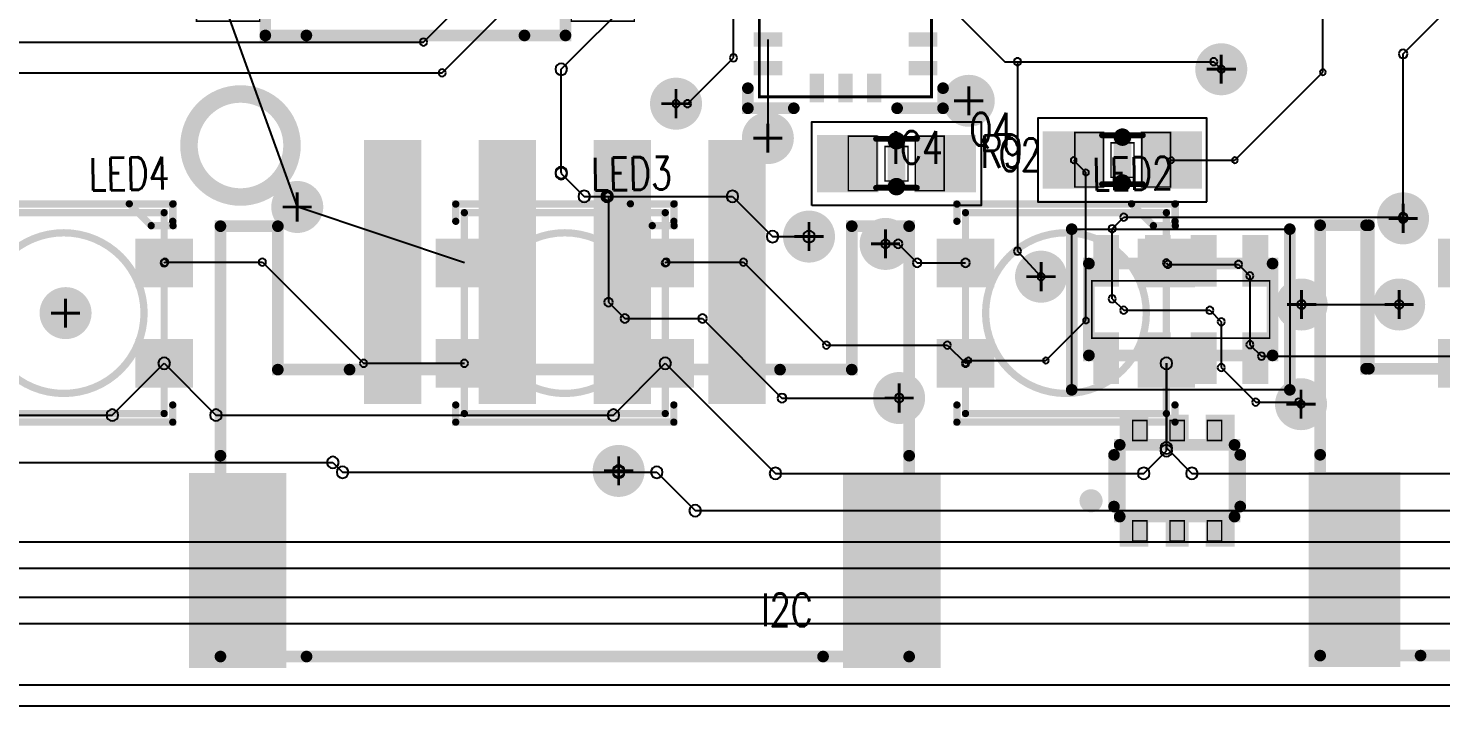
# Model space of a CAD drawing. Extents: x 0 to 113, y -1 to 56.
# Drawn here: x 33.51 to 58.12, y -0.68 to 11.31 of the extents above; entities that cross this region are included whole.
import ezdxf
from ezdxf.enums import TextEntityAlignment as Align

# ---------------------------------------------------------------- set-up
doc = ezdxf.new("R2010")
doc.units = 0
doc.header["$MEASUREMENT"] = 0
for name, pattern in [('KEEPOUT_10000000$0', [2, 1, 1]), ('POUR_01_-1_0_000000', [2, 1, 1]), ('SIG_0', [2, 1, 1]), ('SIG_11', [2, 1, 1]), ('SIG_34', [2, 1, 1]), ('SIG_38', [2, 1, 1]), ('SIG_40', [2, 1, 1]), ('SIG_41', [2, 1, 1]), ('SIG_50', [2, 1, 1]), ('SIG_51', [2, 1, 1]), ('SIG_52', [2, 1, 1]), ('SIG_62', [2, 1, 1]), ('SIG_64', [2, 1, 1]), ('SIG_65', [2, 1, 1]), ('SIG_66', [2, 1, 1]), ('SIG_67', [2, 1, 1]), ('SIG_78', [2, 1, 1]), ('SIG_81', [2, 1, 1]), ('SIG_82', [2, 1, 1])]:
    doc.linetypes.add(name, pattern=pattern)
doc.layers.get('0').update_dxf_attribs({"linetype": 'CONTINUOUS'})
for name, color, linetype in [('BOARD_OUTLINE_00', 254, 'CONTINUOUS'), ('DRIL_PLTE_THRU_01', 176, 'CONTINUOUS'), ('DRIL_PLTE_THRU_02', 255, 'CONTINUOUS'), ('DRIL_SYMBOL', 254, 'CONTINUOUS'), ('KEEPOUT_01', 130, 'CONTINUOUS'), ('LINK_00', 254, 'CONTINUOUS'), ('PADS_BOT', 253, 'CONTINUOUS'), ('PADS_INNER', 254, 'CONTINUOUS'), ('PADS_TOP', 254, 'CONTINUOUS'), ('PART_BOT_2DLINE_15', 253, 'CONTINUOUS'), ('PART_BOT_COPPER_07', 253, 'CONTINUOUS'), ('PART_BOT_COPPER_15', 253, 'CONTINUOUS'), ('PART_BOT_COPPER_26', 254, 'CONTINUOUS'), ('PART_NAME_01', 254, 'CONTINUOUS'), ('PART_NAME_02', 253, 'CONTINUOUS'), ('PART_TOP_2DLINE_26', 254, 'CONTINUOUS'), ('PART_TOP_COPPER_07', 253, 'CONTINUOUS'), ('PART_TOP_COPPER_15', 253, 'CONTINUOUS'), ('PART_TOP_COPPER_26', 254, 'CONTINUOUS'), ('POUR_HEADER_02', 34, 'CONTINUOUS'), ('TRACE_02', 34, 'CONTINUOUS')]:
    doc.layers.add(name, color=color, linetype=linetype)
doc.styles.add('W0$0206446667', font='simplex', dxfattribs={"width": 0.75})

# ---------------------------------------------------------------- blocks, each defined once
blk = doc.blocks.new('DRIL_SYMBOL_0$5')
at = {"layer": 'DRIL_SYMBOL', "const_width": 0.0508}
for points in [[(0, -0.254), (0, 0.254)], [(-0.254, 0), (0.254, 0)]]:
    blk.add_lwpolyline(points, dxfattribs=at)
blk = doc.blocks.new('DRIL_HOLE_0$5')
at = {"const_width": 0.25}
blk.add_lwpolyline([(-0.125, 0, 1), (0.125, 0, 1)], format="xyb", close=True, dxfattribs=at)
blk.add_blockref('DRIL_SYMBOL_0$5', (0, 0))
blk = doc.blocks.new('PAD_50')
at = {"const_width": 0.4532}
blk.add_lwpolyline([(0, -0.2266, 1), (0, 0.2266, 1)], format="xyb", close=True, dxfattribs=at)
blk = doc.blocks.new('PART_BODY_TOP_36')
at = {"layer": 'PART_TOP_2DLINE_26', "const_width": 0.305}
blk.add_lwpolyline([(-0.898, 0, 1), (0.898, 0, 1)], format="xyb", close=True, dxfattribs=at)
blk = doc.blocks.new('SMOOTH_0$0254')
at = {"const_width": 0.0127}
blk.add_lwpolyline([(-0.00635, 0, 1), (0.00635, 0, 1)], format="xyb", close=True, dxfattribs=at)
blk = doc.blocks.new('SMOOTH_0$1016')
at = {"const_width": 0.0508}
blk.add_lwpolyline([(-0.0254, 0, 1), (0.0254, 0, 1)], format="xyb", close=True, dxfattribs=at)
blk = doc.blocks.new('SMOOTH_0$3048')
at = {"const_width": 0.1524}
blk.add_lwpolyline([(-0.0762, 0, 1), (0.0762, 0, 1)], format="xyb", close=True, dxfattribs=at)
blk = doc.blocks.new('PART_BODY_BOT_1')
at = {"layer": 'KEEPOUT_01', "linetype": 'KEEPOUT_10000000$0'}
blk.add_lwpolyline([(-1.473, -0.729), (-1.473, 0.729), (1.473, 0.729), (1.473, -0.729)], close=True, dxfattribs=at)
at = {"layer": 'PART_BOT_COPPER_07', "const_width": 0.0254}
blk.add_lwpolyline([(-0.1999, -0.3), (-0.1999, 0.3), (0.1999, 0.3), (0.1999, -0.3)], close=True, dxfattribs=at)
at = {"layer": 'PART_BOT_COPPER_15', "const_width": 0.0254}
for points in [[(-0.8382, -0.4699), (-0.8382, 0.4801), (-0.3381, 0.4801), (-0.3381, -0.4699)], [(0.3302, -0.4699), (0.3302, 0.4801), (0.8303, 0.4801), (0.8303, -0.4699)]]:
    blk.add_lwpolyline(points, close=True, dxfattribs=at)
at = {"layer": 'PART_BOT_COPPER_15', "const_width": 0.1016}
for points in [[(-0.356, 0.432), (0.356, 0.432)], [(-0.356, -0.419), (0.356, -0.419)]]:
    blk.add_lwpolyline(points, dxfattribs=at)
at = {"layer": 'PART_BOT_COPPER_26', "const_width": 0.3048}
blk.add_lwpolyline([(0, 0.4), (0, -0.4)], dxfattribs=at)
at = {"layer": 'PART_BOT_COPPER_07'}
for p in [(-0.1999, 0.3), (0.1999, 0.3), (-0.1999, -0.3), (0.1999, -0.3)]:
    blk.add_blockref('SMOOTH_0$0254', p, dxfattribs=at)
at = {"layer": 'PART_BOT_COPPER_15'}
for name, p in [('SMOOTH_0$0254', (-0.8382, 0.4801)), ('SMOOTH_0$0254', (-0.3381, 0.4801)), ('SMOOTH_0$0254', (0.3302, 0.4801)), ('SMOOTH_0$0254', (0.8303, 0.4801)), ('SMOOTH_0$1016', (-0.356, 0.432)), ('SMOOTH_0$1016', (0.356, 0.432)), ('SMOOTH_0$0254', (-0.8382, -0.4699)), ('SMOOTH_0$1016', (-0.356, -0.419)), ('SMOOTH_0$0254', (-0.3381, -0.4699)), ('SMOOTH_0$1016', (0.356, -0.419)), ('SMOOTH_0$0254', (0.3302, -0.4699)), ('SMOOTH_0$0254', (0.8303, -0.4699))]:
    blk.add_blockref(name, p, dxfattribs=at)
at = {"layer": 'PART_BOT_COPPER_26'}
for p in [(0, 0.4), (0, -0.4)]:
    blk.add_blockref('SMOOTH_0$3048', p, dxfattribs=at)
blk = doc.blocks.new('DRIL_HOLE_0')
blk.add_lwpolyline([(0, 0, 1), (0, 0, 1)], format="xyb", close=True)
blk = doc.blocks.new('PAD_0')
blk.add_lwpolyline([(0, 0, 1), (0, 0, 1)], format="xyb", close=True)
blk = doc.blocks.new('PAD_1')
at = {"const_width": 1}
blk.add_lwpolyline([(-0.5375, 0), (0.5375, 0)], dxfattribs=at)
blk = doc.blocks.new('STK_BOT_2')
at = {"layer": 'DRIL_PLTE_THRU_01'}
blk.add_blockref('DRIL_HOLE_0', (0, 0), dxfattribs=at)
at = {"layer": 'DRIL_PLTE_THRU_02'}
blk.add_blockref('DRIL_HOLE_0', (0, 0), dxfattribs=at)
at = {"layer": 'PADS_BOT'}
blk.add_blockref('PAD_1', (0, 0), dxfattribs=at)
at = {"layer": 'PADS_INNER'}
blk.add_blockref('PAD_0', (0, 0), dxfattribs=at)
at = {"layer": 'PADS_TOP'}
blk.add_blockref('PAD_0', (0, 0), dxfattribs=at)
blk = doc.blocks.new('SMOOTH_0$2032')
at = {"const_width": 0.1016}
blk.add_lwpolyline([(-0.0508, 0, 1), (0.0508, 0, 1)], format="xyb", close=True, dxfattribs=at)
blk = doc.blocks.new('PART_BODY_TOP_34')
at = {"layer": 'PART_TOP_2DLINE_26', "const_width": 0.203}
blk.add_lwpolyline([(-1.6, -0.35, 1), (-1.4, -0.35, 1)], format="xyb", close=True, dxfattribs=at)
at = {"layer": 'PART_TOP_COPPER_15', "const_width": 0.0254}
for points in [[(-0.775, 0.7), (-0.775, 1.05), (-0.525, 1.05), (-0.525, 0.7)], [(-0.125, 0.7), (-0.125, 1.05), (0.125, 1.05), (0.125, 0.7)], [(0.525, 0.7), (0.525, 1.05), (0.775, 1.05), (0.775, 0.7)], [(-0.775, -1.05), (-0.775, -0.7), (-0.525, -0.7), (-0.525, -1.05)], [(-0.125, -1.05), (-0.125, -0.7), (0.125, -0.7), (0.125, -1.05)], [(0.525, -1.05), (0.525, -0.7), (0.775, -0.7), (0.775, -1.05)]]:
    blk.add_lwpolyline(points, close=True, dxfattribs=at)
at = {"layer": 'PART_TOP_COPPER_15', "const_width": 0.203}
blk.add_lwpolyline([(-1, 0.625), (1, 0.625), (1, -0.625), (-1, -0.625), (-1, 0.625)], dxfattribs=at)
at = {"layer": 'PART_TOP_COPPER_26', "const_width": 0.203}
for points in [[(-1.1, 0.45), (-1.1, -0.45)], [(1.1, 0.45), (1.1, -0.45)]]:
    blk.add_lwpolyline(points, dxfattribs=at)
at = {"layer": 'PART_TOP_COPPER_15'}
for name, p in [('SMOOTH_0$0254', (-0.775, 1.05)), ('SMOOTH_0$0254', (-0.525, 1.05)), ('SMOOTH_0$0254', (-0.125, 1.05)), ('SMOOTH_0$0254', (0.125, 1.05)), ('SMOOTH_0$0254', (0.525, 1.05)), ('SMOOTH_0$0254', (0.775, 1.05)), ('SMOOTH_0$2032', (-1, 0.625)), ('SMOOTH_0$2032', (-1, 0.625)), ('SMOOTH_0$0254', (-0.775, 0.7)), ('SMOOTH_0$0254', (-0.525, 0.7)), ('SMOOTH_0$0254', (-0.125, 0.7)), ('SMOOTH_0$0254', (0.125, 0.7)), ('SMOOTH_0$0254', (0.525, 0.7)), ('SMOOTH_0$0254', (0.775, 0.7)), ('SMOOTH_0$2032', (1, 0.625)), ('SMOOTH_0$2032', (-1, -0.625)), ('SMOOTH_0$0254', (-0.775, -0.7)), ('SMOOTH_0$0254', (-0.525, -0.7)), ('SMOOTH_0$0254', (-0.125, -0.7)), ('SMOOTH_0$0254', (0.125, -0.7)), ('SMOOTH_0$0254', (0.525, -0.7)), ('SMOOTH_0$0254', (0.775, -0.7)), ('SMOOTH_0$2032', (1, -0.625)), ('SMOOTH_0$0254', (-0.775, -1.05)), ('SMOOTH_0$0254', (-0.525, -1.05)), ('SMOOTH_0$0254', (-0.125, -1.05)), ('SMOOTH_0$0254', (0.125, -1.05)), ('SMOOTH_0$0254', (0.525, -1.05)), ('SMOOTH_0$0254', (0.775, -1.05))]:
    blk.add_blockref(name, p, dxfattribs=at)
at = {"layer": 'PART_TOP_COPPER_26'}
for p in [(-1.1, 0.45), (1.1, 0.45), (-1.1, -0.45), (1.1, -0.45)]:
    blk.add_blockref('SMOOTH_0$2032', p, dxfattribs=at)
blk = doc.blocks.new('PAD_39')
at = {"const_width": 0.5}
blk.add_lwpolyline([(-0.25, 0), (0.25, 0)], dxfattribs=at)
blk = doc.blocks.new('STK_TOP_46')
at = {"layer": 'DRIL_PLTE_THRU_01'}
blk.add_blockref('DRIL_HOLE_0', (0, 0), dxfattribs=at)
at = {"layer": 'DRIL_PLTE_THRU_02'}
blk.add_blockref('DRIL_HOLE_0', (0, 0), dxfattribs=at)
at = {"layer": 'PADS_BOT'}
blk.add_blockref('PAD_0', (0, 0), dxfattribs=at)
at = {"layer": 'PADS_INNER'}
blk.add_blockref('PAD_0', (0, 0), dxfattribs=at)
at = {"layer": 'PADS_TOP'}
blk.add_blockref('PAD_39', (0, 0), dxfattribs=at)
blk = doc.blocks.new('PAD_40')
at = {"const_width": 0.4}
blk.add_lwpolyline([(-0.25, 0), (0.25, 0)], dxfattribs=at)
blk = doc.blocks.new('STK_TOP_47')
at = {"layer": 'DRIL_PLTE_THRU_01'}
blk.add_blockref('DRIL_HOLE_0', (0, 0), dxfattribs=at)
at = {"layer": 'DRIL_PLTE_THRU_02'}
blk.add_blockref('DRIL_HOLE_0', (0, 0), dxfattribs=at)
at = {"layer": 'PADS_BOT'}
blk.add_blockref('PAD_0', (0, 0), dxfattribs=at)
at = {"layer": 'PADS_INNER'}
blk.add_blockref('PAD_0', (0, 0), dxfattribs=at)
at = {"layer": 'PADS_TOP', "rotation": 90}
blk.add_blockref('PAD_40', (0, 0), dxfattribs=at)
blk = doc.blocks.new('PART_BODY_TOP_15')
at = {"layer": 'KEEPOUT_01', "linetype": 'KEEPOUT_10000000$0'}
blk.add_lwpolyline([(1.9, -1.4), (-1.9, -1.4), (-1.9, 1.4), (1.9, 1.4)], close=True, dxfattribs=at)
at = {"layer": 'PART_TOP_COPPER_15', "const_width": 0.203}
blk.add_lwpolyline([(-1.6, -0.8), (-1.6, 0.8), (1.6, 0.8), (1.6, -0.8), (-1.6, -0.8)], dxfattribs=at)
at = {"layer": 'PART_TOP_COPPER_15', "const_width": 0.0254}
blk.add_lwpolyline([(-1.55, -0.5), (-1.55, 0.5), (1.55, 0.5), (1.55, -0.5)], close=True, dxfattribs=at)
at = {"layer": 'PART_TOP_COPPER_26', "const_width": 0.203}
for points in [[(-1.9, -1.4), (-1.9, 1.4)], [(1.9, 1.4), (1.9, -1.4)]]:
    blk.add_lwpolyline(points, dxfattribs=at)
at = {"layer": 'PART_TOP_COPPER_15'}
for name, p in [('SMOOTH_0$2032', (-1.6, 0.8)), ('SMOOTH_0$2032', (1.6, 0.8)), ('SMOOTH_0$0254', (-1.55, 0.5)), ('SMOOTH_0$0254', (1.55, 0.5)), ('SMOOTH_0$0254', (-1.55, -0.5)), ('SMOOTH_0$0254', (1.55, -0.5)), ('SMOOTH_0$2032', (-1.6, -0.8)), ('SMOOTH_0$2032', (-1.6, -0.8)), ('SMOOTH_0$2032', (1.6, -0.8))]:
    blk.add_blockref(name, p, dxfattribs=at)
at = {"layer": 'PART_TOP_COPPER_26'}
for p in [(-1.9, 1.4), (1.9, 1.4), (-1.9, -1.4), (1.9, -1.4)]:
    blk.add_blockref('SMOOTH_0$2032', p, dxfattribs=at)
blk = doc.blocks.new('PAD_22')
at = {"const_width": 0.45}
blk.add_lwpolyline([(-0.45, 0), (0.45, 0)], dxfattribs=at)
blk = doc.blocks.new('STK_TOP_22')
at = {"layer": 'DRIL_PLTE_THRU_01'}
blk.add_blockref('DRIL_HOLE_0', (0, 0), dxfattribs=at)
at = {"layer": 'DRIL_PLTE_THRU_02'}
blk.add_blockref('DRIL_HOLE_0', (0, 0), dxfattribs=at)
at = {"layer": 'PADS_BOT'}
blk.add_blockref('PAD_0', (0, 0), dxfattribs=at)
at = {"layer": 'PADS_INNER'}
blk.add_blockref('PAD_0', (0, 0), dxfattribs=at)
at = {"layer": 'PADS_TOP', "rotation": 90}
blk.add_blockref('PAD_22', (0, 0), dxfattribs=at)
blk = doc.blocks.new('SMOOTH_0$127')
at = {"const_width": 0.0635}
blk.add_lwpolyline([(-0.03175, 0, 1), (0.03175, 0, 1)], format="xyb", close=True, dxfattribs=at)
blk = doc.blocks.new('PART_BODY_BOT_9')
at = {"layer": 'PART_BOT_2DLINE_15', "const_width": 0.127}
blk.add_lwpolyline([(-1.4, 0, 1), (1.4, 0, 1)], format="xyb", close=True, dxfattribs=at)
at = {"layer": 'PART_BOT_COPPER_15', "const_width": 0.127}
blk.add_lwpolyline([(-1.75, -1.75), (-1.75, 1.75), (1.75, 1.75), (1.75, -1.75), (-1.75, -1.75)], dxfattribs=at)
at = {"layer": 'PART_BOT_COPPER_26', "const_width": 0.127}
blk.add_lwpolyline([(-1.905, 1.905), (-1.905, 1.524), (-1.524, 1.524), (-1.143, 1.905)], close=True, dxfattribs=at)
for points in [[(-1.9, 1.6), (-1.9, 1.9), (1.9, 1.9), (1.9, 1.6)], [(-1.9, -1.6), (-1.9, -1.9), (1.9, -1.9), (1.9, -1.6)]]:
    blk.add_lwpolyline(points, dxfattribs=at)
at = {"layer": 'PART_BOT_COPPER_15'}
for p in [(-1.75, 1.75), (1.75, 1.75), (-1.75, -1.75), (-1.75, -1.75), (1.75, -1.75)]:
    blk.add_blockref('SMOOTH_0$127', p, dxfattribs=at)
at = {"layer": 'PART_BOT_COPPER_26'}
for p in [(-1.905, 1.905), (-1.9, 1.9), (-1.143, 1.905), (1.9, 1.9), (-1.905, 1.524), (-1.9, 1.6), (-1.524, 1.524), (1.9, 1.6), (-1.9, -1.6), (1.9, -1.6), (-1.9, -1.9), (1.9, -1.9)]:
    blk.add_blockref('SMOOTH_0$127', p, dxfattribs=at)
blk = doc.blocks.new('PAD_16')
at = {"const_width": 0.85}
blk.add_lwpolyline([(-0.5, 0), (0.5, 0)], dxfattribs=at)
blk = doc.blocks.new('STK_BOT_16')
at = {"layer": 'DRIL_PLTE_THRU_01'}
blk.add_blockref('DRIL_HOLE_0', (0, 0), dxfattribs=at)
at = {"layer": 'DRIL_PLTE_THRU_02'}
blk.add_blockref('DRIL_HOLE_0', (0, 0), dxfattribs=at)
at = {"layer": 'PADS_BOT'}
blk.add_blockref('PAD_16', (0, 0), dxfattribs=at)
at = {"layer": 'PADS_INNER'}
blk.add_blockref('PAD_0', (0, 0), dxfattribs=at)
at = {"layer": 'PADS_TOP'}
blk.add_blockref('PAD_0', (0, 0), dxfattribs=at)
blk = doc.blocks.new('PART_BODY_TOP_24')
at = {"layer": 'PART_TOP_2DLINE_26', "const_width": 0.203}
blk.add_lwpolyline([(-2.184, -0.889, 1), (-1.676, -0.889, 1)], format="xyb", close=True, dxfattribs=at)
at = {"layer": 'PART_TOP_COPPER_15', "const_width": 0.0254}
for points in [[(-2.15, 2.715), (-2.15, 3.815), (-1.66, 3.815), (-1.66, 2.715)], [(-0.88, 2.715), (-0.88, 3.815), (-0.39, 3.815), (-0.39, 2.715)], [(0.39, 2.715), (0.39, 3.815), (0.88, 3.815), (0.88, 2.715)], [(1.66, 2.715), (1.66, 3.815), (2.15, 3.815), (2.15, 2.715)], [(-2.15, -3.815), (-2.15, -2.715), (-1.66, -2.715), (-1.66, -3.815)], [(-0.88, -3.815), (-0.88, -2.715), (-0.39, -2.715), (-0.39, -3.815)], [(0.39, -3.815), (0.39, -2.715), (0.88, -2.715), (0.88, -3.815)], [(1.66, -3.815), (1.66, -2.715), (2.15, -2.715), (2.15, -3.815)]]:
    blk.add_lwpolyline(points, close=True, dxfattribs=at)
at = {"layer": 'PART_TOP_COPPER_15', "const_width": 0.203}
blk.add_lwpolyline([(-2.4, 2.615), (2.4, 2.615), (2.4, -2.615), (-2.4, -2.615), (-2.4, 2.615)], dxfattribs=at)
at = {"layer": 'PART_TOP_COPPER_26', "const_width": 0.203}
for points in [[(-2.4, -1.9), (-2.4, 1.9)], [(2.4, 1.9), (2.4, -1.9)]]:
    blk.add_lwpolyline(points, dxfattribs=at)
at = {"layer": 'PART_TOP_COPPER_15'}
for name, p in [('SMOOTH_0$0254', (-2.15, 3.815)), ('SMOOTH_0$0254', (-1.66, 3.815)), ('SMOOTH_0$0254', (-0.88, 3.815)), ('SMOOTH_0$0254', (-0.39, 3.815)), ('SMOOTH_0$0254', (0.39, 3.815)), ('SMOOTH_0$0254', (0.88, 3.815)), ('SMOOTH_0$0254', (1.66, 3.815)), ('SMOOTH_0$0254', (2.15, 3.815)), ('SMOOTH_0$2032', (-2.4, 2.615)), ('SMOOTH_0$2032', (-2.4, 2.615)), ('SMOOTH_0$0254', (-2.15, 2.715)), ('SMOOTH_0$0254', (-1.66, 2.715)), ('SMOOTH_0$0254', (-0.88, 2.715)), ('SMOOTH_0$0254', (-0.39, 2.715)), ('SMOOTH_0$0254', (0.39, 2.715)), ('SMOOTH_0$0254', (0.88, 2.715)), ('SMOOTH_0$0254', (1.66, 2.715)), ('SMOOTH_0$0254', (2.15, 2.715)), ('SMOOTH_0$2032', (2.4, 2.615)), ('SMOOTH_0$2032', (-2.4, -2.615)), ('SMOOTH_0$0254', (-2.15, -2.715)), ('SMOOTH_0$0254', (-1.66, -2.715)), ('SMOOTH_0$0254', (-0.88, -2.715)), ('SMOOTH_0$0254', (-0.39, -2.715)), ('SMOOTH_0$0254', (0.39, -2.715)), ('SMOOTH_0$0254', (0.88, -2.715)), ('SMOOTH_0$0254', (1.66, -2.715)), ('SMOOTH_0$0254', (2.15, -2.715)), ('SMOOTH_0$2032', (2.4, -2.615)), ('SMOOTH_0$0254', (-2.15, -3.815)), ('SMOOTH_0$0254', (-1.66, -3.815)), ('SMOOTH_0$0254', (-0.88, -3.815)), ('SMOOTH_0$0254', (-0.39, -3.815)), ('SMOOTH_0$0254', (0.39, -3.815)), ('SMOOTH_0$0254', (0.88, -3.815)), ('SMOOTH_0$0254', (1.66, -3.815)), ('SMOOTH_0$0254', (2.15, -3.815))]:
    blk.add_blockref(name, p, dxfattribs=at)
at = {"layer": 'PART_TOP_COPPER_26'}
for p in [(-2.4, 1.9), (2.4, 1.9), (-2.4, -1.9), (2.4, -1.9)]:
    blk.add_blockref('SMOOTH_0$2032', p, dxfattribs=at)
blk = doc.blocks.new('PART_BODY_TOP_1')
at = {"layer": 'KEEPOUT_01', "linetype": 'KEEPOUT_10000000$0'}
blk.add_lwpolyline([(-1.473, -0.729), (-1.473, 0.729), (1.473, 0.729), (1.473, -0.729)], close=True, dxfattribs=at)
at = {"layer": 'PART_TOP_COPPER_07', "const_width": 0.0254}
blk.add_lwpolyline([(-0.1999, -0.3), (-0.1999, 0.3), (0.1999, 0.3), (0.1999, -0.3)], close=True, dxfattribs=at)
at = {"layer": 'PART_TOP_COPPER_15', "const_width": 0.0254}
for points in [[(-0.8382, -0.4699), (-0.8382, 0.4801), (-0.3381, 0.4801), (-0.3381, -0.4699)], [(0.3302, -0.4699), (0.3302, 0.4801), (0.8303, 0.4801), (0.8303, -0.4699)]]:
    blk.add_lwpolyline(points, close=True, dxfattribs=at)
at = {"layer": 'PART_TOP_COPPER_15', "const_width": 0.1016}
for points in [[(-0.356, 0.432), (0.356, 0.432)], [(-0.356, -0.419), (0.356, -0.419)]]:
    blk.add_lwpolyline(points, dxfattribs=at)
at = {"layer": 'PART_TOP_COPPER_26', "const_width": 0.3048}
blk.add_lwpolyline([(0, 0.4), (0, -0.4)], dxfattribs=at)
at = {"layer": 'PART_TOP_COPPER_07'}
for p in [(-0.1999, 0.3), (0.1999, 0.3), (-0.1999, -0.3), (0.1999, -0.3)]:
    blk.add_blockref('SMOOTH_0$0254', p, dxfattribs=at)
at = {"layer": 'PART_TOP_COPPER_15'}
for name, p in [('SMOOTH_0$0254', (-0.8382, 0.4801)), ('SMOOTH_0$0254', (-0.3381, 0.4801)), ('SMOOTH_0$0254', (0.3302, 0.4801)), ('SMOOTH_0$0254', (0.8303, 0.4801)), ('SMOOTH_0$1016', (-0.356, 0.432)), ('SMOOTH_0$1016', (0.356, 0.432)), ('SMOOTH_0$0254', (-0.8382, -0.4699)), ('SMOOTH_0$1016', (-0.356, -0.419)), ('SMOOTH_0$0254', (-0.3381, -0.4699)), ('SMOOTH_0$1016', (0.356, -0.419)), ('SMOOTH_0$0254', (0.3302, -0.4699)), ('SMOOTH_0$0254', (0.8303, -0.4699))]:
    blk.add_blockref(name, p, dxfattribs=at)
at = {"layer": 'PART_TOP_COPPER_26'}
for p in [(0, 0.4), (0, -0.4)]:
    blk.add_blockref('SMOOTH_0$3048', p, dxfattribs=at)
blk = doc.blocks.new('STK_TOP_2')
at = {"layer": 'DRIL_PLTE_THRU_01'}
blk.add_blockref('DRIL_HOLE_0', (0, 0), dxfattribs=at)
at = {"layer": 'DRIL_PLTE_THRU_02'}
blk.add_blockref('DRIL_HOLE_0', (0, 0), dxfattribs=at)
at = {"layer": 'PADS_BOT'}
blk.add_blockref('PAD_0', (0, 0), dxfattribs=at)
at = {"layer": 'PADS_INNER'}
blk.add_blockref('PAD_0', (0, 0), dxfattribs=at)
at = {"layer": 'PADS_TOP'}
blk.add_blockref('PAD_1', (0, 0), dxfattribs=at)
blk = doc.blocks.new('SMOOTH_0$0508')
at = {"const_width": 0.0254}
blk.add_lwpolyline([(-0.0127, 0, 1), (0.0127, 0, 1)], format="xyb", close=True, dxfattribs=at)
blk = doc.blocks.new('PART_BODY_TOP_17')
at = {"layer": 'PART_TOP_2DLINE_26', "const_width": 0.406}
blk.add_lwpolyline([(-2.35, 1.55, 1), (-2.15, 1.55, 1)], format="xyb", close=True, dxfattribs=at)
at = {"layer": 'PART_TOP_COPPER_15', "const_width": 0.0508}
blk.add_lwpolyline([(-1.5, -1.5), (-1.5, 1.5), (1.5, 1.5), (1.5, -1.5), (-1.5, -1.5)], dxfattribs=at)
at = {"layer": 'PART_TOP_COPPER_26', "const_width": 0.203}
for points in [[(-0.9, 1.7), (-1.7, 1.7), (-1.7, 1.35)], [(0.9, 1.7), (1.7, 1.7), (1.7, 1.35)], [(-0.9, -1.7), (-1.7, -1.7), (-1.7, -1.35)], [(1.7, -1.35), (1.7, -1.7), (0.9, -1.7)]]:
    blk.add_lwpolyline(points, dxfattribs=at)
at = {"layer": 'PART_TOP_COPPER_15'}
for p in [(-1.5, 1.5), (1.5, 1.5), (-1.5, -1.5), (-1.5, -1.5), (1.5, -1.5)]:
    blk.add_blockref('SMOOTH_0$0508', p, dxfattribs=at)
at = {"layer": 'PART_TOP_COPPER_26'}
for p in [(-1.7, 1.7), (-0.9, 1.7), (0.9, 1.7), (1.7, 1.7), (-1.7, 1.35), (1.7, 1.35), (-1.7, -1.35), (1.7, -1.35), (-1.7, -1.7), (-0.9, -1.7), (0.9, -1.7), (1.7, -1.7)]:
    blk.add_blockref('SMOOTH_0$2032', p, dxfattribs=at)
blk = doc.blocks.new('PAD_24')
at = {"const_width": 0.25}
blk.add_lwpolyline([(-0.25, 0), (0.25, 0)], dxfattribs=at)
blk = doc.blocks.new('STK_TOP_24')
at = {"layer": 'DRIL_PLTE_THRU_01'}
blk.add_blockref('DRIL_HOLE_0', (0, 0), dxfattribs=at)
at = {"layer": 'DRIL_PLTE_THRU_02'}
blk.add_blockref('DRIL_HOLE_0', (0, 0), dxfattribs=at)
at = {"layer": 'PADS_BOT'}
blk.add_blockref('PAD_0', (0, 0), dxfattribs=at)
at = {"layer": 'PADS_INNER'}
blk.add_blockref('PAD_0', (0, 0), dxfattribs=at)
at = {"layer": 'PADS_TOP'}
blk.add_blockref('PAD_24', (0, 0), dxfattribs=at)
blk = doc.blocks.new('STK_TOP_25')
at = {"layer": 'DRIL_PLTE_THRU_01'}
blk.add_blockref('DRIL_HOLE_0', (0, 0), dxfattribs=at)
at = {"layer": 'DRIL_PLTE_THRU_02'}
blk.add_blockref('DRIL_HOLE_0', (0, 0), dxfattribs=at)
at = {"layer": 'PADS_BOT'}
blk.add_blockref('PAD_0', (0, 0), dxfattribs=at)
at = {"layer": 'PADS_INNER'}
blk.add_blockref('PAD_0', (0, 0), dxfattribs=at)
at = {"layer": 'PADS_TOP', "rotation": 90}
blk.add_blockref('PAD_24', (0, 0), dxfattribs=at)
blk = doc.blocks.new('PART_BODY_TOP_16')
at = {"layer": 'PART_TOP_COPPER_15', "const_width": 0.203}
blk.add_lwpolyline([(5, -4.5), (5, -2), (-5, -2), (-5, -4.5), (-6, -4.5), (-6, 3), (6, 3), (6, -4.5), (5, -4.5)], dxfattribs=at)
at = {"layer": 'PART_TOP_COPPER_26', "const_width": 0.203}
for points in [[(-4.5, 3), (4.5, 3)], [(-6, -0.5), (-6, -4.5), (-5, -4.5), (-5, -2), (-3.75, -2)], [(3.75, -2), (5, -2), (5, -4.5), (6, -4.5), (6, -0.5)]]:
    blk.add_lwpolyline(points, dxfattribs=at)
at = {"layer": 'PART_TOP_COPPER_15'}
for p in [(-6, 3), (6, 3), (-5, -2), (5, -2), (-6, -4.5), (-5, -4.5), (5, -4.5), (5, -4.5), (6, -4.5)]:
    blk.add_blockref('SMOOTH_0$2032', p, dxfattribs=at)
at = {"layer": 'PART_TOP_COPPER_26'}
for p in [(-4.5, 3), (4.5, 3), (-6, -0.5), (6, -0.5), (-5, -2), (-3.75, -2), (3.75, -2), (5, -2), (-6, -4.5), (-5, -4.5), (5, -4.5), (6, -4.5)]:
    blk.add_blockref('SMOOTH_0$2032', p, dxfattribs=at)
blk = doc.blocks.new('PAD_14')
at = {"const_width": 1}
blk.add_lwpolyline([(-2.3, 0), (2.3, 0)], dxfattribs=at)
blk = doc.blocks.new('STK_TOP_14')
at = {"layer": 'DRIL_PLTE_THRU_01'}
blk.add_blockref('DRIL_HOLE_0', (0, 0), dxfattribs=at)
at = {"layer": 'DRIL_PLTE_THRU_02'}
blk.add_blockref('DRIL_HOLE_0', (0, 0), dxfattribs=at)
at = {"layer": 'PADS_BOT'}
blk.add_blockref('PAD_0', (0, 0), dxfattribs=at)
at = {"layer": 'PADS_INNER'}
blk.add_blockref('PAD_0', (0, 0), dxfattribs=at)
at = {"layer": 'PADS_TOP', "rotation": 90}
blk.add_blockref('PAD_14', (0, 0), dxfattribs=at)
blk = doc.blocks.new('PAD_23')
at = {"const_width": 1.7}
blk.add_lwpolyline([(-1.7, 0), (1.7, 0)], dxfattribs=at)
blk = doc.blocks.new('STK_TOP_23')
at = {"layer": 'DRIL_PLTE_THRU_01'}
blk.add_blockref('DRIL_HOLE_0', (0, 0), dxfattribs=at)
at = {"layer": 'DRIL_PLTE_THRU_02'}
blk.add_blockref('DRIL_HOLE_0', (0, 0), dxfattribs=at)
at = {"layer": 'PADS_BOT'}
blk.add_blockref('PAD_0', (0, 0), dxfattribs=at)
at = {"layer": 'PADS_INNER'}
blk.add_blockref('PAD_0', (0, 0), dxfattribs=at)
at = {"layer": 'PADS_TOP', "rotation": 90}
blk.add_blockref('PAD_23', (0, 0), dxfattribs=at)
blk = doc.blocks.new('PART_BODY_TOP_12')
at = {"layer": 'PART_TOP_COPPER_15', "const_width": 0.203}
blk.add_lwpolyline([(4.2, -3.5), (4.2, -1), (-4.2, -1), (-4.2, -3.5), (-5, -3.5), (-5, 4), (5, 4), (5, -3.5), (4.2, -3.5)], dxfattribs=at)
at = {"layer": 'PART_TOP_COPPER_26', "const_width": 0.203}
for points in [[(-3.25, 4), (3.25, 4)], [(-2.75, -1), (-4.15, -1), (-4.15, -3.5), (-5, -3.5), (-5, 0.5)], [(5, 0.5), (5, -3.5), (4.15, -3.5), (4.15, -1), (0.75, -1)]]:
    blk.add_lwpolyline(points, dxfattribs=at)
at = {"layer": 'PART_TOP_COPPER_15'}
for p in [(-5, 4), (5, 4), (-4.2, -1), (4.2, -1), (-5, -3.5), (-4.2, -3.5), (4.2, -3.5), (4.2, -3.5), (5, -3.5)]:
    blk.add_blockref('SMOOTH_0$2032', p, dxfattribs=at)
at = {"layer": 'PART_TOP_COPPER_26'}
for p in [(-3.25, 4), (3.25, 4), (-5, 0.5), (5, 0.5), (-4.15, -1), (-2.75, -1), (0.75, -1), (4.15, -1), (-5, -3.5), (-4.15, -3.5), (4.15, -3.5), (5, -3.5)]:
    blk.add_blockref('SMOOTH_0$2032', p, dxfattribs=at)
blk = doc.blocks.new('PAD_15')
at = {"const_width": 1.6}
blk.add_lwpolyline([(-1.7, 0), (1.7, 0)], dxfattribs=at)
blk = doc.blocks.new('STK_TOP_15')
at = {"layer": 'DRIL_PLTE_THRU_01'}
blk.add_blockref('DRIL_HOLE_0', (0, 0), dxfattribs=at)
at = {"layer": 'DRIL_PLTE_THRU_02'}
blk.add_blockref('DRIL_HOLE_0', (0, 0), dxfattribs=at)
at = {"layer": 'PADS_BOT'}
blk.add_blockref('PAD_0', (0, 0), dxfattribs=at)
at = {"layer": 'PADS_INNER'}
blk.add_blockref('PAD_0', (0, 0), dxfattribs=at)
at = {"layer": 'PADS_TOP', "rotation": 90}
blk.add_blockref('PAD_15', (0, 0), dxfattribs=at)
blk = doc.blocks.new('sad')
for centre, radius, start, end in [((40.4, 11.074), 0.0635, 0, 180), ((40.4, 11.074), 0.0635, 180, 0), ((45.801, 10.8), 0.0635, 0, 180), ((57.468, 10.867), 0.0762, 0, 180), ((57.468, 10.867), 0.0762, 180, 0), ((40.723, 10.538), 0.0635, 0, 180), ((42.8, 10.6), 0.102, 0, 180), ((42.8, 10.6), 0.102, 180, 0), ((45.801, 10.8), 0.0635, 180, 0), ((50.75, 10.732), 0.0635, 0, 180), ((50.75, 10.732), 0.0635, 0, 180), ((50.75, 10.732), 0.0635, 180, 0), ((50.75, 10.732), 0.0635, 180, 0), ((54.169, 10.732), 0.0635, 0, 180), ((54.169, 10.732), 0.0635, 180, 0), ((54.3, 10.6), 0.0635, 0, 180), ((54.3, 10.6), 0.0635, 180, 0), ((56.071, 10.55), 0.0508, 0, 180), ((40.723, 10.538), 0.0635, 180, 0), ((56.071, 10.55), 0.0508, 180, 0), ((44.8, 10), 0.0635, 0, 180), ((44.8, 10), 0.0635, 180, 0), ((45.001, 10), 0.0635, 0, 180), ((45.001, 10), 0.0635, 180, 0), ((42.8, 8.8), 0.102, 0, 180), ((42.8, 8.8), 0.102, 0, 180), ((42.8, 8.783), 0.102, 0, 180), ((51.728, 9.017), 0.0508, 0, 180), ((51.728, 9.017), 0.0508, 180, 0), ((53.428, 9.017), 0.0508, 0, 180), ((53.428, 9.017), 0.0508, 180, 0), ((54.538, 9.017), 0.0508, 0, 180), ((54.538, 9.017), 0.0508, 180, 0), ((42.8, 8.8), 0.102, 180, 0), ((42.8, 8.8), 0.102, 180, 0), ((42.8, 8.783), 0.102, 180, 0), ((51.943, 8.802), 0.0508, 0, 180), ((51.943, 8.802), 0.0508, 0, 180), ((51.943, 8.802), 0.0508, 180, 0), ((51.943, 8.802), 0.0508, 180, 0), ((43.2, 8.383), 0.102, 0, 180), ((43.2, 8.383), 0.102, 180, 0), ((43.6, 8.383), 0.102, 0, 180), ((43.6, 8.383), 0.102, 0, 180), ((43.6, 8.383), 0.102, 180, 0), ((43.6, 8.383), 0.102, 180, 0), ((43.6, 8.383), 0.0762, 0, 180), ((43.6, 8.383), 0.0762, 180, 0), ((43.624, 8.383), 0.0762, 0, 180), ((43.624, 8.383), 0.0762, 180, 0), ((45.783, 8.383), 0.102, 0, 180), ((45.783, 8.383), 0.102, 180, 0), ((52.4, 7.821), 0.0635, 0, 180), ((52.6, 8.021), 0.0635, 0, 180), ((52.6, 8.021), 0.0635, 180, 0), ((57.468, 8.021), 0.0762, 0, 180), ((57.468, 8.021), 0.0762, 0, 180), ((57.468, 8.001), 0.0762, 0, 180), ((57.468, 8.021), 0.0762, 180, 0), ((57.468, 8.021), 0.0762, 180, 0), ((57.468, 8.001), 0.0762, 180, 0), ((57.468, 8.021), 0.0635, 0, 180), ((57.468, 8.021), 0.0635, 180, 0), ((46.482, 7.684), 0.102, 0, 180), ((46.482, 7.684), 0.102, 180, 0), ((47.117, 7.684), 0.102, 0, 180), ((47.117, 7.684), 0.102, 180, 0), ((48.45, 7.556), 0.075, 0, 180), ((48.669, 7.556), 0.075, 0, 180), ((52.4, 7.821), 0.0635, 180, 0), ((48.45, 7.556), 0.075, 180, 0), ((48.669, 7.556), 0.075, 180, 0), ((50.75, 7.429), 0.0635, 0, 180), ((50.75, 7.429), 0.0635, 180, 0), ((35.881, 7.225), 0.0635, 0, 180), ((35.881, 7.225), 0.0635, 180, 0), ((35.895, 7.239), 0.0635, 0, 180), ((35.895, 7.239), 0.0635, 180, 0), ((37.592, 7.239), 0.0635, 0, 180), ((37.592, 7.239), 0.0635, 180, 0), ((44.612, 7.225), 0.0635, 0, 180), ((44.612, 7.225), 0.0635, 180, 0), ((44.627, 7.239), 0.0635, 0, 180), ((44.627, 7.239), 0.0635, 180, 0), ((45.974, 7.239), 0.0635, 0, 180), ((45.974, 7.239), 0.0635, 180, 0), ((49, 7.225), 0.075, 0, 180), ((49, 7.225), 0.075, 180, 0), ((49.844, 7.225), 0.075, 0, 180), ((49.844, 7.225), 0.075, 180, 0), ((53.344, 7.225), 0.0635, 0, 180), ((53.344, 7.225), 0.0635, 180, 0), ((53.369, 7.2), 0.0635, 0, 180), ((53.369, 7.2), 0.0635, 180, 0), ((54.6, 7.2), 0.0635, 0, 180), ((54.6, 7.2), 0.0635, 180, 0), ((51.16, 6.985), 0.0635, 0, 180), ((51.16, 6.985), 0.0635, 180, 0), ((54.8, 7), 0.0635, 0, 180), ((54.8, 7), 0.0635, 180, 0), ((52.4, 6.6), 0.0635, 0, 180), ((52.4, 6.6), 0.0635, 0, 180), ((43.624, 6.54), 0.0762, 0, 180), ((43.624, 6.54), 0.0762, 180, 0), ((52.4, 6.6), 0.0635, 180, 0), ((52.4, 6.6), 0.0635, 180, 0), ((52.6, 6.4), 0.0635, 0, 180), ((52.6, 6.4), 0.0635, 180, 0), ((54.1, 6.4), 0.0635, 0, 180), ((54.1, 6.4), 0.0635, 180, 0), ((55.7, 6.5), 0.0762, 0, 180), ((55.7, 6.5), 0.0762, 180, 0), ((57.4, 6.5), 0.0762, 0, 180), ((57.4, 6.5), 0.0762, 180, 0), ((43.909, 6.256), 0.0762, 0, 180), ((43.909, 6.256), 0.0762, 180, 0), ((45.26, 6.256), 0.0762, 0, 180), ((45.26, 6.256), 0.0762, 180, 0), ((51.943, 6.223), 0.0508, 0, 180), ((51.943, 6.223), 0.0508, 180, 0), ((54.3, 6.2), 0.0635, 0, 180), ((54.3, 6.2), 0.0635, 180, 0), ((47.42, 5.793), 0.0635, 0, 180), ((47.42, 5.793), 0.0635, 180, 0), ((49.526, 5.793), 0.0635, 0, 180), ((49.526, 5.793), 0.0635, 180, 0), ((54.8, 5.8), 0.0635, 0, 180), ((54.8, 5.8), 0.0635, 180, 0), ((55, 5.6), 0.0635, 0, 180), ((35.881, 5.475), 0.102, 0, 180), ((35.881, 5.475), 0.102, 0, 180), ((35.881, 5.475), 0.102, 180, 0), ((35.881, 5.475), 0.102, 180, 0), ((39.356, 5.475), 0.0635, 0, 180), ((39.356, 5.475), 0.0635, 180, 0), ((41.112, 5.475), 0.0635, 0, 180), ((41.112, 5.475), 0.0635, 180, 0), ((44.612, 5.475), 0.102, 0, 180), ((44.612, 5.475), 0.102, 0, 180), ((44.612, 5.475), 0.102, 180, 0), ((44.612, 5.475), 0.102, 180, 0), ((49.844, 5.475), 0.0635, 0, 180), ((49.844, 5.475), 0.0635, 180, 0), ((49.844, 5.475), 0.0508, 0, 180), ((49.844, 5.475), 0.0508, 180, 0), ((49.893, 5.524), 0.0508, 0, 180), ((49.893, 5.524), 0.0508, 180, 0), ((51.245, 5.524), 0.0508, 0, 180), ((51.245, 5.524), 0.0508, 180, 0), ((53.344, 5.475), 0.102, 0, 180), ((53.344, 5.475), 0.102, 0, 180), ((53.344, 5.475), 0.102, 180, 0), ((53.344, 5.475), 0.102, 180, 0), ((54.3, 5.4), 0.0635, 0, 180), ((55, 5.6), 0.0635, 180, 0), ((54.3, 5.4), 0.0635, 180, 0), ((46.646, 4.87), 0.0762, 0, 180), ((48.687, 4.87), 0.0762, 0, 180), ((46.646, 4.87), 0.0762, 180, 0), ((48.687, 4.87), 0.0762, 180, 0), ((54.9, 4.8), 0.0635, 0, 180), ((54.9, 4.8), 0.0635, 180, 0), ((55.652, 4.8), 0.0635, 0, 180), ((55.652, 4.8), 0.0635, 180, 0), ((55.69, 4.763), 0.0635, 0, 180), ((55.69, 4.763), 0.0635, 180, 0), ((34.978, 4.572), 0.102, 0, 180), ((34.978, 4.572), 0.102, 180, 0), ((36.784, 4.572), 0.102, 0, 180), ((36.784, 4.572), 0.102, 180, 0), ((43.709, 4.572), 0.102, 0, 180), ((43.709, 4.572), 0.102, 180, 0), ((53.344, 4), 0.102, 0, 180), ((53.344, 3.951), 0.102, 0, 180), ((53.344, 4), 0.102, 180, 0), ((53.344, 3.951), 0.102, 180, 0), ((38.82, 3.747), 0.102, 0, 180), ((38.82, 3.747), 0.102, 180, 0), ((43.8, 3.6), 0.102, 0, 180), ((43.8, 3.6), 0.102, 0, 180), ((38.989, 3.577), 0.102, 0, 180), ((38.989, 3.577), 0.102, 180, 0), ((43.8, 3.577), 0.102, 0, 180), ((43.8, 3.577), 0.102, 0, 180), ((43.8, 3.577), 0.102, 0, 180), ((43.8, 3.6), 0.102, 180, 0), ((43.8, 3.6), 0.102, 180, 0), ((43.8, 3.577), 0.102, 180, 0), ((43.8, 3.577), 0.102, 180, 0), ((43.8, 3.577), 0.102, 180, 0), ((44.464, 3.577), 0.102, 0, 180), ((44.464, 3.577), 0.102, 180, 0), ((46.532, 3.556), 0.102, 0, 180), ((46.532, 3.556), 0.102, 180, 0), ((52.949, 3.556), 0.102, 0, 180), ((52.949, 3.556), 0.102, 180, 0), ((53.788, 3.556), 0.102, 0, 180), ((53.788, 3.556), 0.102, 180, 0), ((45.133, 2.908), 0.102, 0, 180), ((45.133, 2.908), 0.102, 180, 0)]:
    blk.add_arc(centre, radius, start, end)
at = {"layer": 'BOARD_OUTLINE_00'}
blk.add_line((3.048, -0.127), (109.25, -0.127), dxfattribs=at)
at = {"layer": 'LINK_00', "linetype": 'SIG_0'}
for p, q in [((36.944, 11.684), (38.2, 8.2)), ((46.402, 11.12), (46.4, 9.4)), ((41.112, 7.225), (38.2, 8.2))]:
    blk.add_line(p, q, dxfattribs=at)
at = {"layer": 'POUR_HEADER_02', "linetype": 'POUR_01_-1_0_000000'}
blk.add_line((112.75, -0.5), (0, -0.5), dxfattribs=at)
at = {"layer": 'TRACE_02', "linetype": 'SIG_40'}
for p, q in [((56.071, 10.55), (56.071, 20.251)), ((54.538, 9.017), (56.071, 10.55)), ((53.428, 9.017), (54.538, 9.017))]:
    blk.add_line(p, q, dxfattribs=at)
at = {"layer": 'TRACE_02', "linetype": 'SIG_78'}
for p, q in [((45.801, 10.8), (45.801, 14.796)), ((45.001, 10), (45.801, 10.8)), ((44.8, 10), (45.001, 10))]:
    blk.add_line(p, q, dxfattribs=at)
at = {"layer": 'TRACE_02', "linetype": 'SIG_82'}
for p, q in [((46.759, 14.501), (50.529, 10.732)), ((50.529, 10.732), (50.75, 10.732)), ((50.75, 10.732), (50.75, 7.429)), ((50.75, 10.732), (54.169, 10.732)), ((54.169, 10.732), (54.3, 10.6)), ((50.75, 7.429), (51.16, 6.985))]:
    blk.add_line(p, q, dxfattribs=at)
at = {"layer": 'TRACE_02', "linetype": 'SIG_66'}
for p, q in [((40.4, 11.074), (43.05, 13.724)), ((30.053, 11.074), (40.4, 11.074))]:
    blk.add_line(p, q, dxfattribs=at)
at = {"layer": 'TRACE_02', "linetype": 'SIG_67'}
for p, q in [((40.723, 10.538), (43.942, 13.756)), ((29.8, 10.538), (40.723, 10.538))]:
    blk.add_line(p, q, dxfattribs=at)
at = {"layer": 'TRACE_02', "linetype": 'SIG_11'}
for p, q in [((42.8, 10.6), (45.217, 13.017)), ((42.8, 8.8), (42.8, 10.6)), ((42.8, 8.8), (42.8, 8.783)), ((42.8, 8.783), (43.2, 8.383)), ((43.2, 8.383), (43.6, 8.383)), ((43.6, 8.383), (43.624, 8.383)), ((43.6, 8.383), (45.783, 8.383)), ((43.624, 8.383), (43.624, 6.54)), ((45.783, 8.383), (46.482, 7.684)), ((46.482, 7.684), (47.117, 7.684)), ((43.624, 6.54), (43.909, 6.256)), ((43.909, 6.256), (45.26, 6.256)), ((45.26, 6.256), (46.646, 4.87)), ((46.646, 4.87), (48.687, 4.87))]:
    blk.add_line(p, q, dxfattribs=at)
at = {"layer": 'TRACE_02', "linetype": 'SIG_81'}
for p, q in [((57.468, 10.867), (58.6, 12)), ((57.468, 8.021), (57.468, 10.867)), ((52.4, 7.821), (52.6, 8.021)), ((52.6, 8.021), (57.468, 8.021)), ((57.468, 8.001), (57.468, 8.021)), ((52.4, 6.6), (52.4, 7.821)), ((52.4, 6.6), (52.6, 6.4)), ((52.6, 6.4), (54.1, 6.4)), ((54.1, 6.4), (54.3, 6.2)), ((54.3, 6.2), (54.3, 5.4)), ((54.3, 5.4), (54.9, 4.8)), ((54.9, 4.8), (55.652, 4.8)), ((55.652, 4.8), (55.69, 4.763))]:
    blk.add_line(p, q, dxfattribs=at)
at = {"layer": 'TRACE_02', "linetype": 'SIG_51'}
for p, q in [((51.728, 9.017), (51.943, 8.802)), ((51.943, 6.223), (51.943, 8.802)), ((44.612, 7.225), (44.627, 7.239)), ((44.627, 7.239), (45.974, 7.239)), ((45.974, 7.239), (47.42, 5.793)), ((51.245, 5.524), (51.943, 6.223)), ((47.42, 5.793), (49.526, 5.793)), ((49.526, 5.793), (49.844, 5.475)), ((49.844, 5.475), (49.893, 5.524)), ((49.893, 5.524), (51.245, 5.524))]:
    blk.add_line(p, q, dxfattribs=at)
at = {"layer": 'TRACE_02', "linetype": 'SIG_0'}
for p, q in [((48.45, 7.556), (48.669, 7.556)), ((48.669, 7.556), (49, 7.225)), ((49, 7.225), (49.844, 7.225))]:
    blk.add_line(p, q, dxfattribs=at)
at = {"layer": 'TRACE_02', "linetype": 'SIG_52'}
for p, q in [((35.881, 7.225), (35.895, 7.239)), ((35.895, 7.239), (37.592, 7.239)), ((37.592, 7.239), (39.356, 5.475)), ((39.356, 5.475), (41.112, 5.475))]:
    blk.add_line(p, q, dxfattribs=at)
at = {"layer": 'TRACE_02', "linetype": 'SIG_50'}
for p, q in [((53.344, 7.225), (53.369, 7.2)), ((53.369, 7.2), (54.6, 7.2)), ((54.6, 7.2), (54.8, 7)), ((54.8, 7), (54.8, 5.8)), ((54.8, 5.8), (55, 5.6)), ((55, 5.6), (58.575, 5.6))]:
    blk.add_line(p, q, dxfattribs=at)
at = {"layer": 'TRACE_02', "linetype": 'SIG_41'}
for p, q in [((55.7, 6.5), (57.4, 6.5)), ((24.638, 3.747), (38.82, 3.747)), ((38.82, 3.747), (38.989, 3.577)), ((38.989, 3.577), (43.8, 3.577)), ((43.8, 3.577), (43.8, 3.6)), ((43.8, 3.6), (43.8, 3.577)), ((43.8, 3.577), (44.464, 3.577)), ((44.464, 3.577), (45.133, 2.908)), ((45.133, 2.908), (61.455, 2.908))]:
    blk.add_line(p, q, dxfattribs=at)
at = {"layer": 'TRACE_02', "linetype": 'SIG_34'}
for p, q in [((34.978, 4.572), (35.881, 5.475)), ((35.881, 5.475), (36.784, 4.572)), ((43.709, 4.572), (44.612, 5.475)), ((44.612, 5.475), (46.532, 3.556)), ((53.344, 3.951), (53.344, 5.475)), ((53.344, 5.475), (53.344, 4)), ((28.053, 4.572), (34.978, 4.572)), ((36.784, 4.572), (43.709, 4.572)), ((52.949, 3.556), (53.344, 3.951)), ((53.344, 4), (53.788, 3.556)), ((46.532, 3.556), (52.949, 3.556)), ((53.788, 3.556), (60.727, 3.556))]:
    blk.add_line(p, q, dxfattribs=at)
at = {"layer": 'TRACE_02', "linetype": 'SIG_38'}
blk.add_line((19.811, 2.362), (62.814, 2.362), dxfattribs=at)
at = {"layer": 'TRACE_02', "linetype": 'SIG_65'}
blk.add_line((19.622, 1.905), (63.056, 1.905), dxfattribs=at)
at = {"layer": 'TRACE_02', "linetype": 'SIG_64'}
blk.add_line((19.367, 1.397), (63.246, 1.397), dxfattribs=at)
at = {"layer": 'TRACE_02', "linetype": 'SIG_62'}
blk.add_line((19.178, 0.94), (63.435, 0.94), dxfattribs=at)
for name, p, rotation in [('PART_BODY_TOP_24', (40.259, 13.589), 270), ('PART_BODY_TOP_17', (47.752, 11.62), 180), ('STK_TOP_24', (46.402, 11.12), 180), ('STK_TOP_24', (49.102, 11.12), 180), ('STK_TOP_24', (46.402, 10.62), 180), ('STK_TOP_25', (47.252, 10.271), 180), ('STK_TOP_25', (47.752, 10.271), 180), ('STK_TOP_25', (48.252, 10.271), 180), ('STK_TOP_24', (49.102, 10.62), 180), ('STK_TOP_14', (39.862, 7.066), 180), ('STK_TOP_14', (41.862, 7.066), 180), ('STK_TOP_14', (43.862, 7.066), 180), ('STK_TOP_14', (45.862, 7.066), 180), ('PART_BODY_TOP_16', (42.862, 3.365), 180), ('PART_BODY_TOP_12', (61.023, 4.381), 180), ('STK_TOP_23', (37.162, 1.865), 180), ('STK_TOP_23', (48.562, 1.865), 180), ('STK_TOP_15', (56.623, 1.881), 180)]:
    blk.add_blockref(name, p, dxfattribs=dict(rotation=rotation))
for name, p in [('PART_BODY_TOP_36', (37.211, 9.271)), ('PART_BODY_TOP_1', (48.641, 8.954)), ('STK_TOP_2', (47.791, 8.954)), ('STK_TOP_2', (49.491, 8.954)), ('PART_BODY_TOP_15', (53.594, 6.413)), ('STK_TOP_22', (52.294, 7.263)), ('STK_TOP_22', (53.194, 7.263)), ('STK_TOP_22', (53.994, 7.263)), ('STK_TOP_22', (54.894, 7.263)), ('STK_TOP_22', (52.294, 5.564)), ('STK_TOP_22', (53.194, 5.564)), ('STK_TOP_22', (53.994, 5.564)), ('STK_TOP_22', (54.894, 5.564)), ('STK_TOP_47', (53.531, 4.329)), ('PART_BODY_TOP_34', (53.531, 3.429)), ('STK_TOP_46', (52.781, 4.329)), ('STK_TOP_46', (54.281, 4.329)), ('STK_TOP_47', (53.531, 2.529)), ('STK_TOP_46', (52.781, 2.529)), ('STK_TOP_46', (54.281, 2.529))]:
    blk.add_blockref(name, p)
at = {"xscale": -1}
for name, p in [('PART_BODY_BOT_1', (52.578, 9.017)), ('STK_BOT_2', (51.728, 9.017)), ('STK_BOT_2', (53.428, 9.017)), ('PART_BODY_BOT_9', (34.131, 6.35)), ('PART_BODY_BOT_9', (42.862, 6.35)), ('PART_BODY_BOT_9', (51.594, 6.35)), ('STK_BOT_16', (35.881, 7.225)), ('STK_BOT_16', (41.112, 7.225)), ('STK_BOT_16', (44.612, 7.225)), ('STK_BOT_16', (49.844, 7.225)), ('STK_BOT_16', (53.344, 7.225)), ('STK_BOT_16', (58.575, 7.225)), ('STK_BOT_16', (35.881, 5.475)), ('STK_BOT_16', (41.112, 5.475)), ('STK_BOT_16', (44.612, 5.475)), ('STK_BOT_16', (49.844, 5.475)), ('STK_BOT_16', (53.344, 5.475)), ('STK_BOT_16', (58.575, 5.475))]:
    blk.add_blockref(name, p, dxfattribs=at)
at = {"layer": 'DRIL_PLTE_THRU_01'}
for p in [(54.3, 10.6), (44.8, 10), (49.9, 10.05), (46.4, 9.4), (38.2, 8.2), (57.468, 8.001), (47.117, 7.684), (48.45, 7.556), (51.16, 6.985), (55.7, 6.5), (57.4, 6.5), (34.163, 6.35), (48.687, 4.87), (55.69, 4.763), (43.8, 3.6)]:
    blk.add_blockref('DRIL_HOLE_0$5', p, dxfattribs=at)
at = {"layer": 'DRIL_PLTE_THRU_02'}
for p in [(54.3, 10.6), (44.8, 10), (49.9, 10.05), (46.4, 9.4), (38.2, 8.2), (57.468, 8.001), (47.117, 7.684), (48.45, 7.556), (51.16, 6.985), (55.7, 6.5), (57.4, 6.5), (34.163, 6.35), (48.687, 4.87), (55.69, 4.763), (43.8, 3.6)]:
    blk.add_blockref('DRIL_HOLE_0$5', p, dxfattribs=at)
at = {"layer": 'PADS_BOT'}
for p in [(54.3, 10.6), (44.8, 10), (49.9, 10.05), (46.4, 9.4), (38.2, 8.2), (57.468, 8.001), (47.117, 7.684), (48.45, 7.556), (51.16, 6.985), (55.7, 6.5), (57.4, 6.5), (34.163, 6.35), (48.687, 4.87), (55.69, 4.763), (43.8, 3.6)]:
    blk.add_blockref('PAD_50', p, dxfattribs=at)
at = {"layer": 'PADS_INNER'}
for p in [(54.3, 10.6), (44.8, 10), (49.9, 10.05), (46.4, 9.4), (38.2, 8.2), (57.468, 8.001), (47.117, 7.684), (48.45, 7.556), (51.16, 6.985), (55.7, 6.5), (57.4, 6.5), (34.163, 6.35), (48.687, 4.87), (55.69, 4.763), (43.8, 3.6)]:
    blk.add_blockref('PAD_50', p, dxfattribs=at)
at = {"layer": 'PADS_TOP'}
for p in [(54.3, 10.6), (44.8, 10), (49.9, 10.05), (46.4, 9.4), (38.2, 8.2), (57.468, 8.001), (47.117, 7.684), (48.45, 7.556), (51.16, 6.985), (55.7, 6.5), (57.4, 6.5), (34.163, 6.35), (48.687, 4.87), (55.69, 4.763), (43.8, 3.6)]:
    blk.add_blockref('PAD_50', p, dxfattribs=at)
at = {"layer": 'PART_NAME_01', "style": 'W0$0206446667', "width": 0.75}
for s, p in [('Q4', (49.911, 9.271)), ('C2', (50.419, 8.826)), ('C2', (50.419, 8.826))]:
    blk.add_text(s, height=0.569, dxfattribs=at).set_placement(p)
for s, p in [('IC4', (49.452, 9.521)), ('IC4', (49.452, 9.521)), ('I2C', (47.18, 1.461)), ('I2C', (47.18, 1.461))]:
    blk.add_text(s, height=0.569, dxfattribs=at).set_placement(p, align=Align.TOP_RIGHT)
at = {"layer": 'PART_NAME_02', "style": 'W0$0206446667', "width": 0.75}
for s, p in [('R9', (50.109, 8.878)), ('LED4', (34.573, 8.483)), ('LED3', (43.325, 8.484)), ('LED2', (52.056, 8.484))]:
    blk.add_text(s, height=0.569, rotation=1, dxfattribs=at).set_placement(p)

msp = doc.modelspace()

# ---------------------------------------------------------------- block references
at = {"linetype": 'Continuous'}
msp.add_blockref('sad', (0, 0), dxfattribs=at)

doc.saveas('drawing.dxf')
